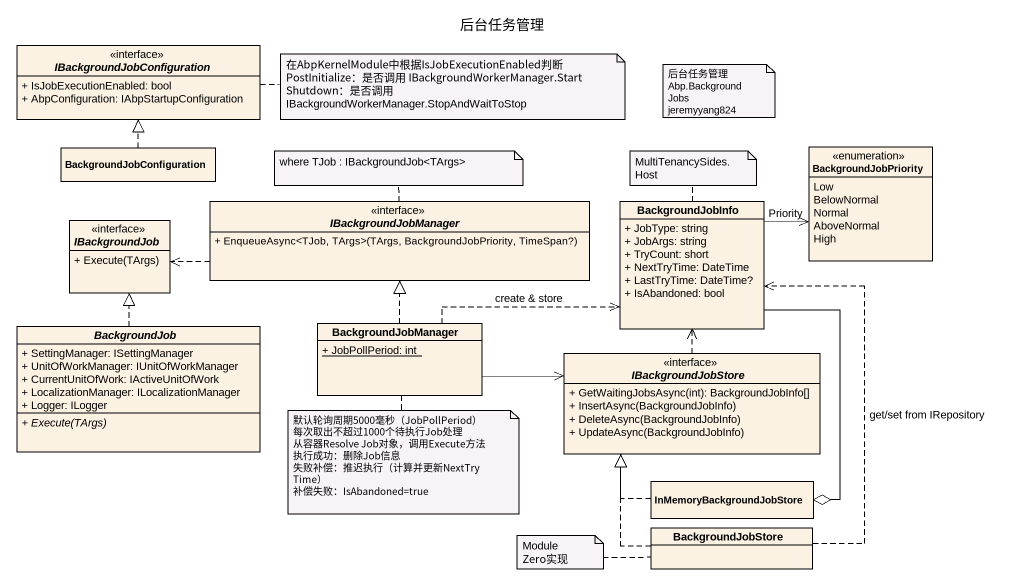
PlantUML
@startuml
title 后台任务管理
hide circle
hide empty members
skinparam classAttributeIconSize 0
interface IBackgroundJobConfiguration {
  + IsJobExecutionEnabled: bool
  + AbpConfiguration: IAbpStartupConfiguration
}
class BackgroundJobConfiguration
enum BackgroundJobPriority {
  Low
  BelowNormal
  Normal
  AboveNormal
  High
}
interface IBackgroundJobManager {
  + EnqueueAsync<TJob, TArgs>(TArgs, BackgroundJobPriority, TimeSpan?)
}
class BackgroundJobInfo {
  + JobType: string
  + JobArgs: string
  + TryCount: short
  + NextTryTime: DateTime
  + LastTryTime: DateTime?
  + IsAbandoned: bool
}
interface IBackgroundJob {
  + Execute(TArgs)
}
abstract class BackgroundJob {
  + SettingManager: ISettingManager
  + UnitOfWorkManager: IUnitOfWorkManager
  + CurrentUnitOfWork: IActiveUnitOfWork
  + LocalizationManager: ILocalizationManager
  + Logger: ILogger
  {abstract} + Execute(TArgs)
}
class BackgroundJobManager {
  {static} + JobPollPeriod: int
}
interface IBackgroundJobStore {
  + GetWaitingJobsAsync(int): BackgroundJobInfo[]
  + InsertAsync(BackgroundJobInfo)
  + DeleteAsync(BackgroundJobInfo)
  + UpdateAsync(BackgroundJobInfo)
}
class InMemoryBackgroundJobStore
class BackgroundJobStore
BackgroundJobConfiguration .up.|> IBackgroundJobConfiguration
IBackgroundJobManager .left.> IBackgroundJob
BackgroundJobInfo -right-> BackgroundJobPriority : Priority
BackgroundJobInfo --o InMemoryBackgroundJobStore
BackgroundJob .up.|> IBackgroundJob
BackgroundJobManager .up.|> IBackgroundJobManager
BackgroundJobManager .right.> BackgroundJobInfo : create & store
BackgroundJobManager -right-> IBackgroundJobStore
IBackgroundJobStore .up.> BackgroundJobInfo
InMemoryBackgroundJobStore .up.|> IBackgroundJobStore
BackgroundJobStore .up.> BackgroundJobInfo : get/set from IRepository
BackgroundJobStore .up.|> IBackgroundJobStore
note right of IBackgroundJobConfiguration
  在AbpKernelModule中根据IsJobExecutionEnabled判断
  PostInitialize：是否调用 IBackgroundWorkerManager.Start
  Shutdown：是否调用 IBackgroundWorkerManager.StopAndWaitToStop
end note
note as N2
  后台任务管理
  Abp.BackgroundJobs
  jeremyyang824
end note
note top of IBackgroundJobManager : where TJob : IBackgroundJob<TArgs>
note top of BackgroundJobInfo : MultiTenancySides.Host
note bottom of BackgroundJobManager
  默认轮询周期5000毫秒（JobPollPeriod）
  每次取出不超过1000个待执行Job处理
  从容器Resolve Job对象，调用Execute方法
  执行成功：删除Job信息
  失败补偿：推迟执行（计算并更新NextTryTime）
  补偿失败：IsAbandoned=true
end note
note left of BackgroundJobStore : ModuleZero实现
@enduml
